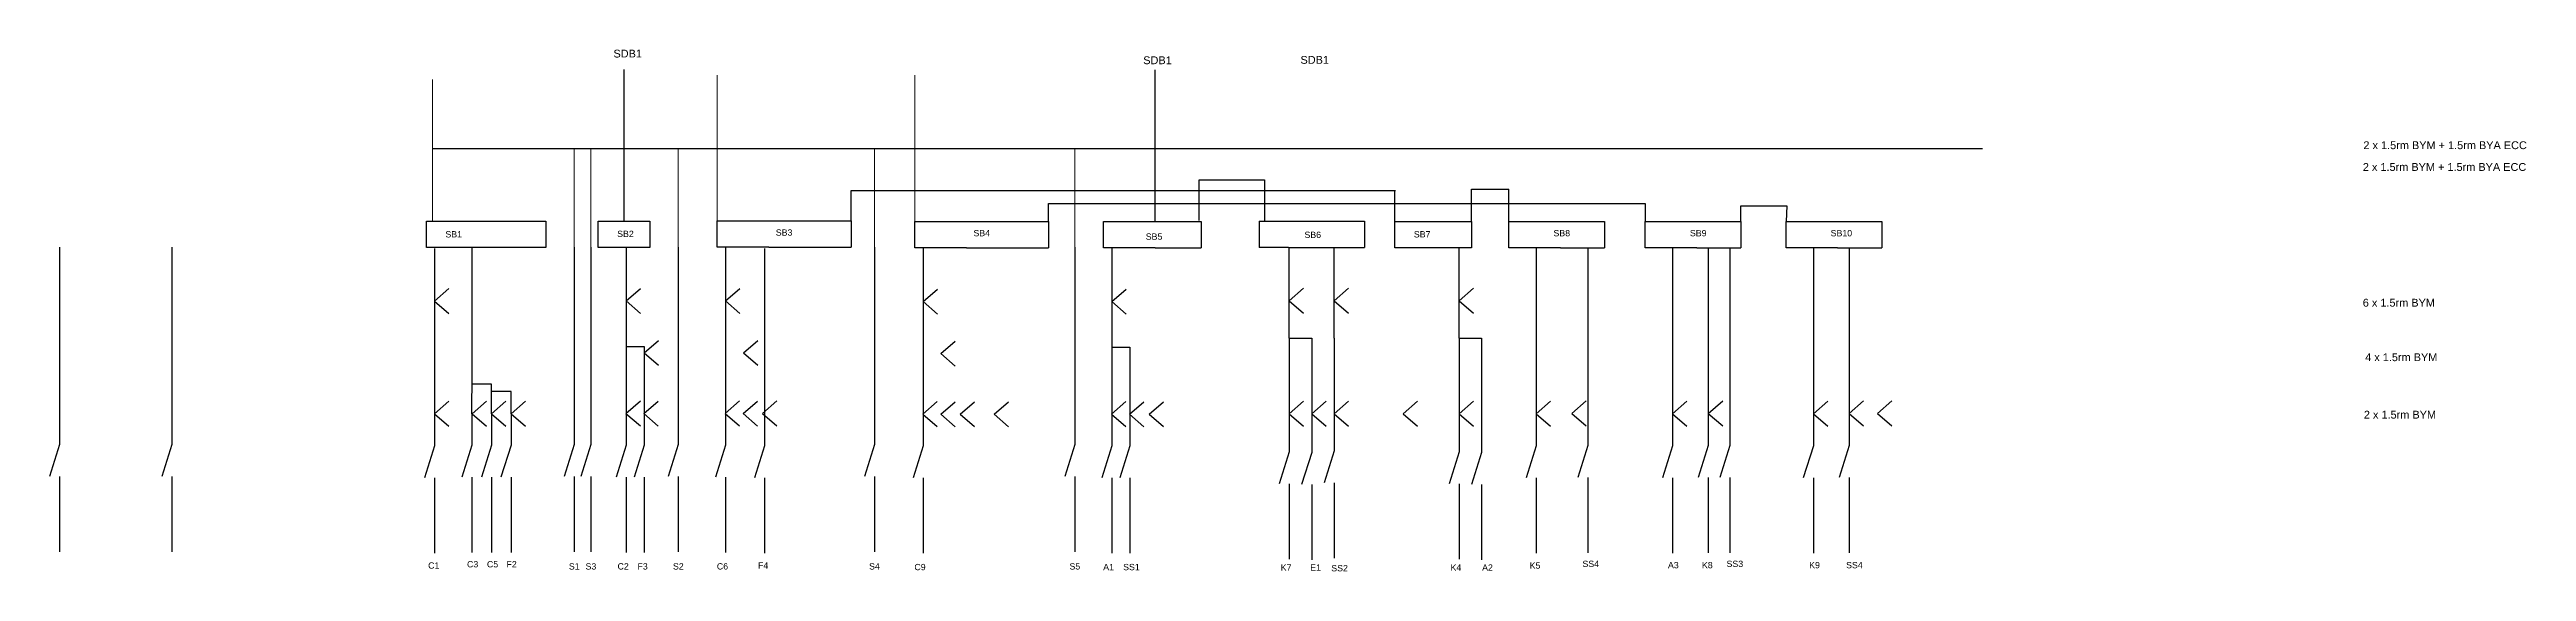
# Model space of a CAD drawing. Header units: millimetres. Extents: x 728 to 8336, y 813 to 2415.
import ezdxf

# ---------------------------------------------------------------- set-up
doc = ezdxf.new("R2010")
doc.units = ezdxf.units.MM
doc.layers.add('SBD', color=255, linetype='Continuous', lineweight=0)
doc.layers.add('SBinterconnections', color=3, linetype='Continuous')
doc.layers.add('Text', color=1, linetype='Continuous')
doc.styles.get("Standard").update_dxf_attribs({"font": 'arial.ttf'})

# ---------------------------------------------------------------- blocks, each defined once
blk = doc.blocks.new('Bars')
at = {"layer": 'SBD', "lineweight": 25, "ltscale": 10}
for p, q in [((0, 0), (0, -756.6)), ((0, -756.6), (-38.6, -879.3)), ((0, -879.3), (0, -1168.5))]:
    blk.add_line(p, q, dxfattribs=at)
blk = doc.blocks.new('arrowtick')
at = {"layer": 'SBD', "lineweight": 25, "ltscale": 10}
for q in [(0, 0), (0, -76.7)]:
    blk.add_line((-44.1, -38.3), q, dxfattribs=at)

msp = doc.modelspace()

# ---------------------------------------------------------------- linework, layer by layer
at = {"layer": 'SBD'}
for p, q in [((1904.1, 2111.6), (1904.1, 2323.6)), ((2778.5, 1889.5), (2778.5, 2336.3)), ((3385.4, 1887.4), (3385.4, 2337.1)), ((1904.1, 2111.6), (1904.1, 1888.5)), ((2339.3, 1808.6), (2339.3, 2111.9)), ((2390.4, 1808.6), (2390.4, 2111.9)), ((2659, 1808.6), (2659, 2111.9)), ((3261.5, 1808.6), (3261.5, 2111.9)), ((3877, 1808.6), (3877, 2111.9))]:
    msp.add_line(p, q, dxfattribs=at)
at = {"layer": 'SBD', "lineweight": 25, "ltscale": 10}
for p, q in [((2492.6, 1888.8), (2492.6, 2354.6)), ((4124, 1887.4), (4124, 2353.2)), ((1904.1, 2111.6), (6665.8, 2111.6)), ((2937.1, 1889.5), (3049.2, 1889.5)), ((3049.2, 1889.5), (3189.6, 1889.5)), ((3189.6, 1889.5), (3189.6, 1808.6)), ((3544, 1887.4), (3656.1, 1887.4)), ((3656.1, 1887.4), (3796.5, 1887.4)), ((3796.5, 1887.4), (3796.5, 1806.6)), ((4124, 1887.4), (4236.1, 1887.4)), ((4236.1, 1887.4), (4265.4, 1887.4)), ((4265.4, 1887.4), (4265.4, 1806.6)), ((4443.2, 1888.8), (4767.1, 1888.8)), ((4443.2, 1888.8), (4443.2, 1808)), ((4767.1, 1888.8), (4767.1, 1808)), ((5368.9, 1887.4), (5504.2, 1887.4)), ((5504.2, 1887.4), (5504.2, 1806.6)), ((5788.1, 1887.4), (5923.4, 1887.4)), ((5923.4, 1887.4), (5923.4, 1806.6)), ((6220.5, 1887.4), (6355.7, 1887.4)), ((6355.7, 1887.4), (6355.7, 1806.6)), ((2025.3, 1422.7), (2025.3, 1808.2)), ((2937.1, 1808.6), (2937.1, 1808.6)), ((2937.1, 1808.6), (3049.2, 1808.6)), ((3049.2, 1808.6), (3189.6, 1808.6)), ((3544, 1806.6), (3544, 1806.6)), ((3544, 1806.6), (3656.1, 1806.6)), ((3656.1, 1806.6), (3796.5, 1806.6)), ((4124, 1806.6), (4124, 1806.6)), ((4124, 1806.6), (4236.1, 1806.6)), ((4236.1, 1806.6), (4265.4, 1806.6)), ((4533.4, 1808), (4767.1, 1808)), ((4535.9, 1528.9), (4535.9, 1808)), ((4673.7, 1528.9), (4673.7, 1808)), ((5057.5, 1528.9), (5057.5, 1808)), ((5368.9, 1806.6), (5504.2, 1806.6)), ((5788.1, 1806.6), (5923.4, 1806.6)), ((6220.5, 1806.6), (6355.7, 1806.6)), ((4535.9, 1528.9), (4535.9, 1180.3)), ((4535.9, 1528.9), (4604.7, 1528.9)), ((4604.7, 1528.9), (4604.7, 1178.1)), ((4673.7, 1528.9), (4673.7, 1183.5)), ((5057.6, 1528.9), (5057.6, 1180.3)), ((5057.6, 1528.9), (5126.3, 1528.9)), ((5126.3, 1528.9), (5126.3, 1178.1)), ((2499.1, 1503.8), (2553.9, 1503.8)), ((2553.9, 1503.8), (2553.9, 1201.1)), ((3991, 1501.7), (4045.8, 1501.7)), ((4045.8, 1501.7), (4045.8, 1199.1)), ((2025.2, 1297.4), (2025.3, 1422.7)), ((2085.3, 1387.9), (2025.2, 1387.9)), ((2085.2, 1297.4), (2085.3, 1387.9)), ((2025.2, 1297.4), (2025.2, 1200.6)), ((2145.3, 1366.1), (2084.6, 1366.1)), ((2085.2, 1297.4), (2085.2, 1200.6)), ((2145.2, 1297.4), (2145.3, 1366.1)), ((2145.2, 1297.4), (2145.2, 1200.6)), ((2025.2, 1200.6), (1994.3, 1102.4)), ((2085.2, 1200.6), (2054.3, 1102.4)), ((2145.2, 1200.6), (2114.3, 1102.4)), ((2553.9, 1201.1), (2523, 1102.9)), ((4045.8, 1199.1), (4014.9, 1100.9)), ((4535.9, 1180.3), (4505, 1082.1)), ((4604.7, 1178.1), (4573.7, 1079.9)), ((4673.7, 1183.5), (4642.7, 1085.3)), ((5057.6, 1180.3), (5026.6, 1082.1)), ((5126.3, 1178.1), (5095.4, 1079.9)), ((2025.2, 1102.4), (2025.2, 871.1)), ((2085.2, 1102.4), (2085.2, 871.1)), ((2145.2, 1102.4), (2145.2, 871.1)), ((2553.9, 1102.9), (2553.9, 871.6)), ((4045.8, 1100.9), (4045.8, 869.5)), ((4535.9, 1082.1), (4535.9, 850.7)), ((4604.7, 1079.9), (4604.7, 848.6)), ((4673.7, 1085.3), (4673.7, 853.9)), ((5057.6, 1082.1), (5057.6, 850.7)), ((5126.3, 1079.9), (5126.3, 848.6))]:
    msp.add_line(p, q, dxfattribs=at)
for points in [[(1885.7, 1888.5), (2251.7, 1888.5), (2251.7, 1807.6), (1885.7, 1807.6)], [(2413.3, 1888.8), (2571.8, 1888.8), (2571.8, 1808), (2413.3, 1808)], [(4860.6, 1887.4), (5095.2, 1887.4), (5095.2, 1806.6), (4860.6, 1806.6)]]:
    msp.add_lwpolyline(points, close=True, dxfattribs=at)
for points in [[(2937.1, 1808.6), (2778.5, 1808.6), (2778.5, 1889.5), (2937.1, 1889.5)], [(3544, 1806.6), (3385.4, 1806.6), (3385.4, 1887.4), (3544, 1887.4)], [(4124, 1806.6), (3965.4, 1806.6), (3965.4, 1887.4), (4124, 1887.4)], [(4443.2, 1888.8), (4533.4, 1888.8)], [(5368.9, 1806.6), (5210.3, 1806.6), (5210.3, 1887.4), (5368.9, 1887.4)], [(5788.1, 1806.6), (5629.5, 1806.6), (5629.5, 1887.4), (5788.1, 1887.4)], [(6220.5, 1806.6), (6061.9, 1806.6), (6061.9, 1887.4), (6220.5, 1887.4)], [(4533.4, 1808), (4443.2, 1808)]]:
    msp.add_lwpolyline(points, dxfattribs=at)
at = {"layer": 'SBinterconnections', "lineweight": 25, "ltscale": 10}
for p, q in [((3189.6, 1889.5), (3189.6, 1983.2)), ((3189.6, 1983.2), (4862.6, 1983.2)), ((4860.6, 1887.4), (4860.6, 1983.2)), ((5095.2, 1887.4), (5095.2, 1986.6)), ((5095.2, 1986.6), (5210.3, 1986.6)), ((5210.3, 1887.4), (5210.3, 1986.6))]:
    msp.add_line(p, q, dxfattribs=at)
at = {"layer": 'SBinterconnections'}
for p, q in [((4259.5, 1890.3), (4259.5, 2015.7)), ((4259.5, 2015.7), (4460.1, 2015.7)), ((4460.1, 2015.7), (4460.1, 1886.6)), ((3796.5, 1887.4), (3796.5, 1942.6)), ((3796.5, 1942.6), (5629.5, 1942.6)), ((5629.5, 1942.6), (5629.5, 1887.4)), ((5923.4, 1887.4), (5923.4, 1935.3)), ((5923.4, 1935.3), (6064, 1935.3)), ((6064, 1935.3), (6061.9, 1887.4))]:
    msp.add_line(p, q, dxfattribs=at)

# ---------------------------------------------------------------- block references
at = {"layer": 'SBD', "lineweight": 25, "ltscale": 10, "xscale": 0.8000000000001819, "yscale": 0.8000000000001819, "zscale": 0.8000000000001819}
for p in [(758.4, 1808.6), (1102.9, 1808.6), (1910.4, 1804.4), (2339.3, 1808.6), (2390.4, 1808.6), (2499.1, 1806.4), (2659, 1808.6), (2804.1, 1806.4), (2923.8, 1804.4), (3261.5, 1808.6), (3411, 1804.3), (3877, 1808.6), (3991, 1804.3), (5294.2, 1804.4), (5452.7, 1805.1), (5713.4, 1804.4), (5823.2, 1805.1), (5889, 1805.1), (6145.8, 1804.4), (6255.5, 1805.1)]:
    msp.add_blockref('Bars', p, dxfattribs=at)
at = {"layer": 'SBD', "lineweight": 25}
for p in [(1954.5, 1681.4), (2543.2, 1682.1), (2848.2, 1682.1), (3455.1, 1680), (4035.1, 1680), (4580, 1682.6), (4717.8, 1682.6), (5101.6, 1682.6), (2598.1, 1522.7), (2903.1, 1522.7), (3509.9, 1520.6), (1954.2, 1335.6), (2069.4, 1335.9), (2129.4, 1335.9), (2189.4, 1335.9), (2542.4, 1336.9), (2597.6, 1336.2), (2847.4, 1336.9), (2902.6, 1336.2), (2962.2, 1336.5), (3454.2, 1334.8), (3509.5, 1334.1), (3569.1, 1334.4), (3673.3, 1334), (4034.3, 1334.8), (4089.5, 1334.1), (4149.1, 1334.4), (4580, 1335.8), (4648.8, 1335.8), (4717.8, 1335.8), (4929.5, 1335.7), (5101.7, 1335.8), (5338.3, 1335.7), (5448.1, 1336.8), (5757.5, 1335.7), (5867.3, 1336.8), (6189.9, 1335.7), (6299.7, 1336.8), (6386.6, 1336.8)]:
    msp.add_blockref('arrowtick', p, dxfattribs=at)

# ---------------------------------------------------------------- texts
at = {"layer": 'Text', "lineweight": 25, "ltscale": 10, "char_height": 24, "attachment_point": 1}
for s, insert, width in [('SDB1', (2459.8, 2415), 95.91), ('SDB1', (4087.3, 2394.5), 95.91), ('SDB1', (4570.3, 2395.7), 95.91), ('2 x 1.5rm BYM + 1.5rm BYA ECC', (7835.6, 2133.7), 496.494), ('2 x 1.5rm BYM + 1.5rm BYA ECC', (7833.8, 2066.9), 496.494), ('6 x 1.5rm BYM ', (7833.6, 1650.2), 229.679), ('4 x 1.5rm BYM ', (7841, 1482.8), 229.679), ('2 x 1.5rm BYM ', (7837, 1306.5), 229.679)]:
    msp.add_mtext(s, dxfattribs=dict(at, insert=insert, width=width))
at = {"layer": 'Text', "attachment_point": 1}
for s, insert, char_height, width in [('SB1', (1943.6, 1857.9), 19.35, 116.667), ('SB2', (2471.2, 1859.3), 19.35, 116.667), ('SB3', (2958.5, 1863.4), 19.35, 116.667), ('\\pt38.7;SB4', (3565.6, 1861.6), 19.351, 116.667), ('\\pt38.7;SB5', (4095, 1850.9), 19.351, 116.667), ('SB6', (4582.5, 1856.4), 19.35, 49.134), ('SB7', (4918.5, 1857.9), 19.35, 116.667), ('SB8', (5347.4, 1861.5), 19.35, 116.667), ('SB9', (5766.6, 1861.5), 19.35, 116.667), ('SB10', (6198.9, 1861.5), 19.35, 116.667), ('C1', (1890.6, 841.1), 19.35, 116.667), ('C3', (2010, 845), 19.35, 116.667), ('C5', (2071.2, 845), 19.35, 116.667), ('F2', (2131.2, 845), 19.35, 116.667), ('S1', (2322.8, 838.5), 19.35, 116.667), ('S3', (2374, 838.5), 19.35, 116.667), ('C2', (2472.4, 838.5), 19.35, 116.667), ('F3', (2533.6, 838.5), 19.35, 116.667), ('S2', (2642.6, 838.5), 19.35, 116.667), ('C6', (2777.4, 838.5), 19.35, 116.667), ('F4', (2903.9, 841.1), 19.35, 116.667), ('S4', (3245, 838.5), 19.35, 116.667), ('S5', (3860.6, 838.5), 19.35, 116.667), ('K5', (5274.3, 841.1), 19.35, 116.667), ('SS4\\P', (5436.5, 846.2), 19.35, 51.005), ('A3', (5699.2, 842.4), 19.35, 42.728), ('K8', (5803.6, 842.4), 19.35, 42.728), ('SS3', (5879.1, 846.2), 19.35, 51.005), ('K9', (6132.9, 842.4), 19.35, 5.428), ('SS4', (6246.4, 842.4), 19.35, 42.728), ('C9', (3384.3, 836.4), 19.35, 116.667), ('A1', (3964.3, 836.4), 19.35, 116.667), ('SS1', (4025.5, 836.4), 19.35, 116.667), ('K7    ', (4509.6, 834.9), 19.35, 204.191), ('E1    ', (4600.1, 834.7), 19.35, 14.387), ('SS2 ', (4664.9, 832.9), 19.35, 40.09), ('K4    ', (5031.2, 834.9), 19.35, 204.191), ('A2    ', (5128.3, 834.9), 19.35, 204.191)]:
    msp.add_mtext(s, dxfattribs=dict(at, insert=insert, char_height=char_height, width=width))

doc.saveas('drawing.dxf')
